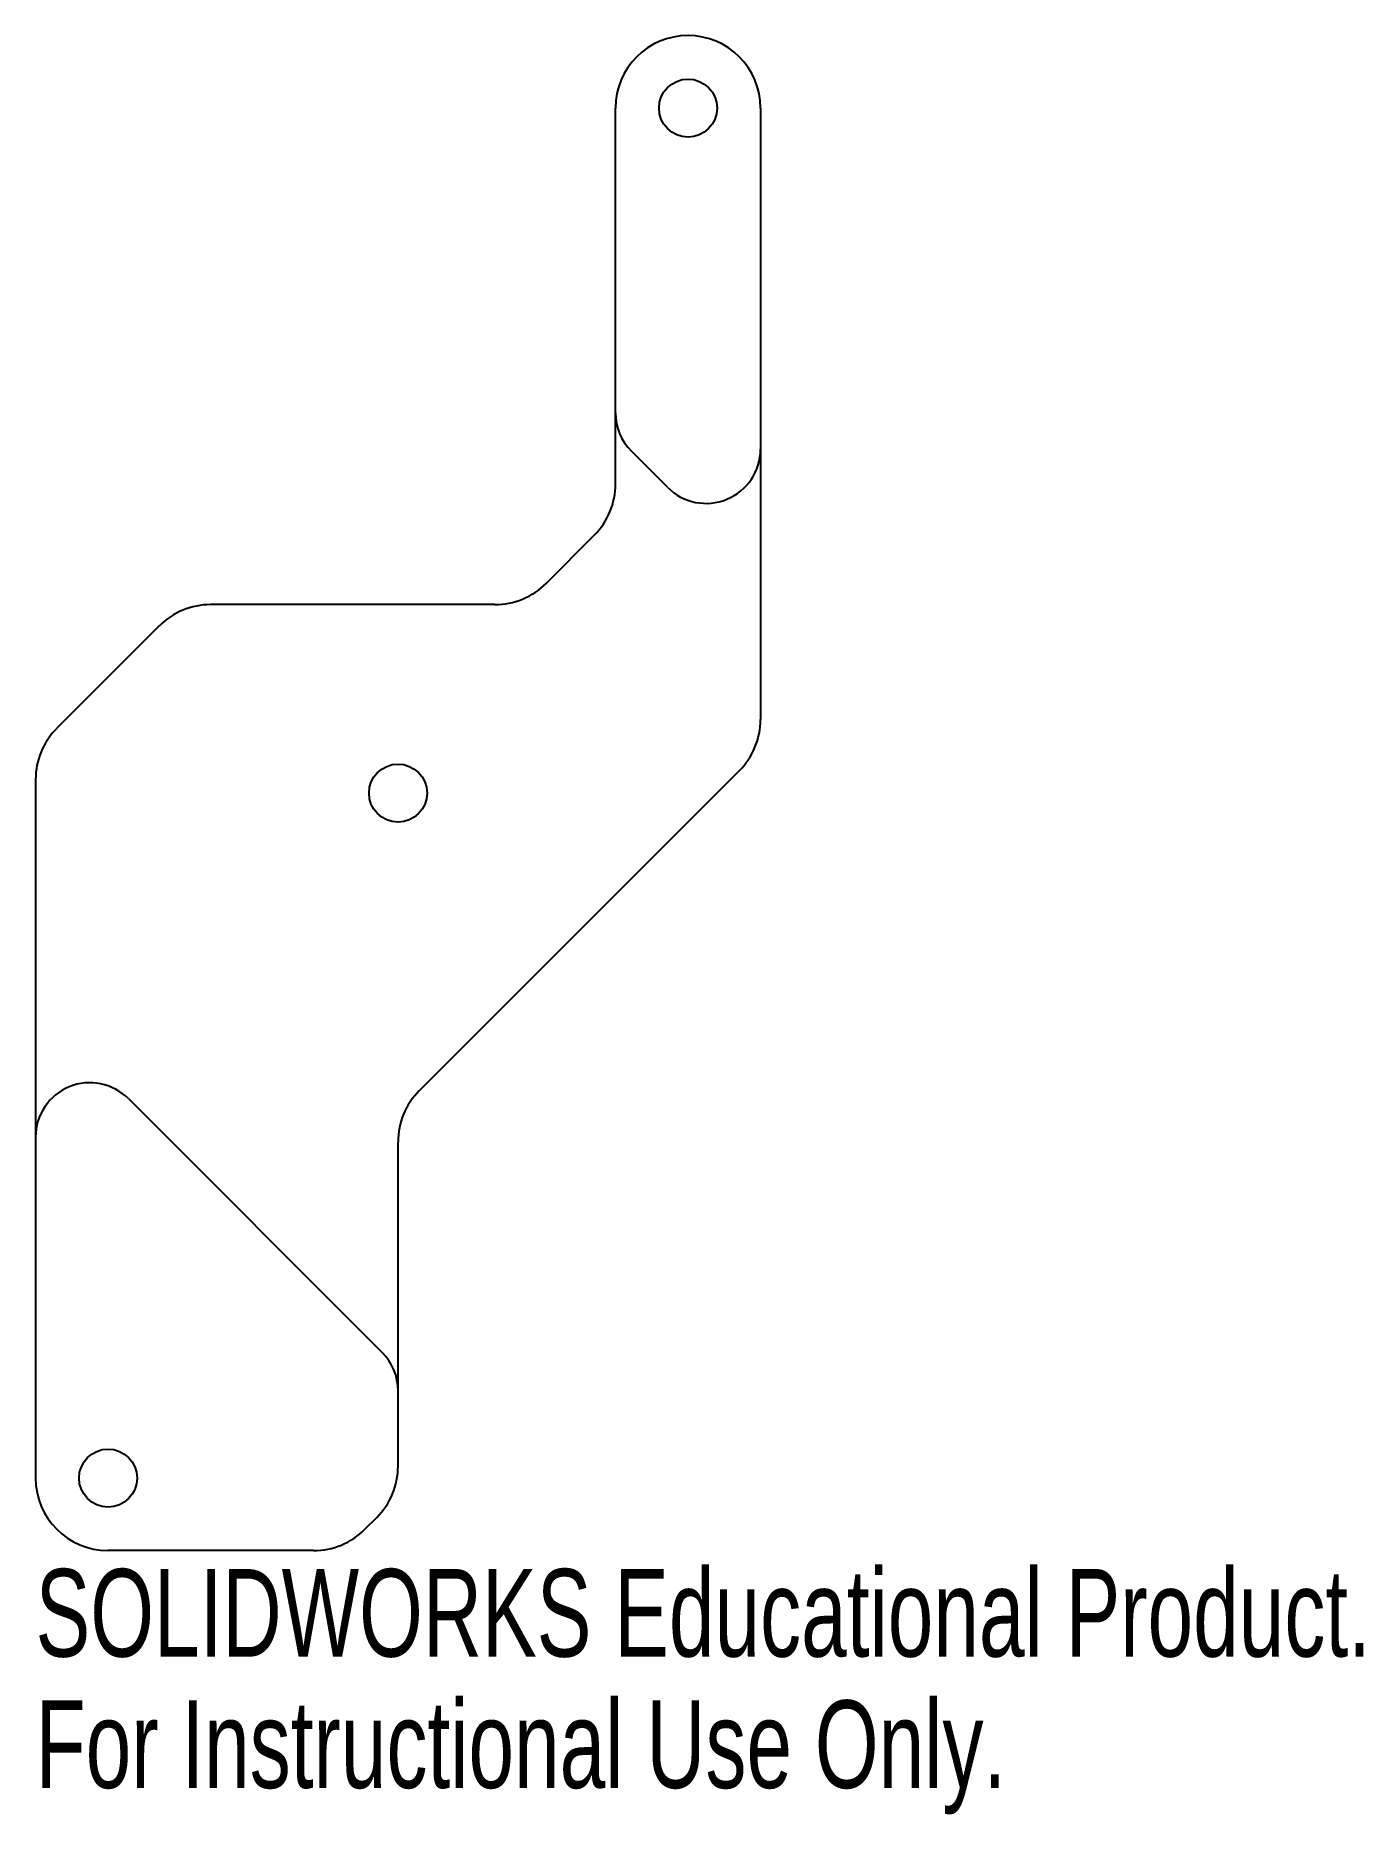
# Model space of a CAD drawing. Header units: millimetres. Extents: x -20 to 53.3, y -154.6 to -56.4.
import ezdxf

# ---------------------------------------------------------------- set-up
doc = ezdxf.new("R2010")
doc.units = ezdxf.units.MM
doc.styles.add('SLDTEXTSTYLE0', font='TXT', dxfattribs={"width": 0.7})

msp = doc.modelspace()

# ---------------------------------------------------------------- linework, layer by layer
at = {"color": 7, "linetype": 'Continuous', "lineweight": 25}
for p, q in [((12, -81.143), (12, -60.4)), ((20, -60.4), (20, -94.143)), ((14.879, -81.337), (12.879, -79.337)), ((8.172, -86.628), (10.828, -83.972)), ((5.343, -87.8), (-10.343, -87.8)), ((-13.172, -88.972), (-18.828, -94.628)), ((18.828, -96.972), (1.172, -114.628)), ((-20, -97.457), (-20, -136)), ((-14.879, -115.063), (-0.879, -129.063)), ((0, -135.343), (0, -117.457)), ((-1.828, -138.828), (-1.172, -138.172)), ((-4.657, -140), (-16, -140))]:
    msp.add_line(p, q, dxfattribs=at)
for centre in [(16, -60.4), (0, -98.2), (-16, -136)]:
    msp.add_circle(centre, 1.6, dxfattribs=at)
for centre, radius, start, end in [((16, -60.4), 4, 0, 180), ((15, -77.215), 3, 180, 225), ((17, -79.215), 3, 225, 0), ((8, -81.143), 4, 315, 0), ((5.343, -83.8), 4, 270, 315), ((-10.343, -91.8), 4, 90, 135), ((16, -94.143), 4, 315, 0), ((-16, -97.457), 4, 135, 180), ((-17, -117.185), 3, 45, 180), ((4, -117.457), 4, 135, 180), ((-3, -131.185), 3, 0, 45), ((-4, -135.343), 4, 315, 0), ((-16, -136), 4, 180, 270), ((-4.657, -136), 4, 270, 315)]:
    msp.add_arc(centre, radius, start, end, dxfattribs=at)

# ---------------------------------------------------------------- texts
at = {"color": 7, "linetype": 'Continuous', "char_height": 4.83362, "attachment_point": 1, "style": 'SLDTEXTSTYLE0'}
for s, insert in [('SOLIDWORKS Educational Product.', (-20, -141.02)), ('For Instructional Use Only.', (-20, -148.27))]:
    msp.add_mtext(s, dxfattribs=dict(at, insert=insert))

doc.saveas('drawing.dxf')
